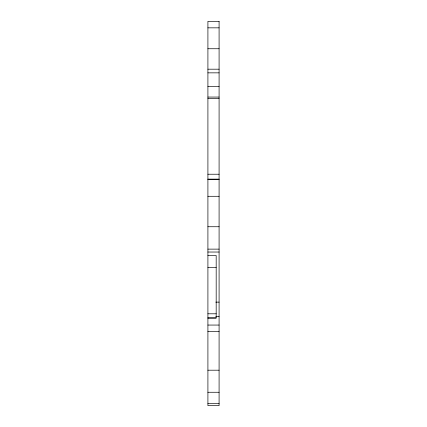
<?xml version="1.0" encoding="UTF-8"?>
<svg xmlns="http://www.w3.org/2000/svg" width="427" height="427" viewBox="0 0 427 427"><rect width="100%" height="100%" fill="white"/><g stroke="black" fill="none" stroke-linecap="round" stroke-linejoin="round"><path stroke-width="0.64" d="M207.912 27.84L219.088 27.84M207.912 48.742L219.088 48.742M207.912 69.19L219.088 69.19M207.912 72.852L219.088 72.852M207.912 86.467L219.088 86.467M207.912 97.062L219.088 97.062M207.912 98.504L219.088 98.504M207.912 174.227L219.088 174.227M207.912 179.121L219.088 179.121M207.912 179.34L219.088 179.34M207.912 196.292L219.088 196.292M207.912 226.737L219.088 226.737M207.912 249.128L219.088 249.128M207.912 252.031L219.088 252.031M207.912 255.49L216.179 255.49L216.179 318.035L207.912 318.035M207.912 267.403L216.179 267.403M215.8 302.129L219.088 302.129M207.912 313.792L216.179 313.792M215.8 316.482L219.088 316.482M207.912 317.95L216.179 317.95M207.912 325.059L219.088 325.059M207.912 331.539L219.088 331.539M207.912 370.198L219.088 370.198M207.912 392.264L219.088 392.264M207.912 403.686L219.088 403.686M219.088 21.35L207.912 21.35L207.912 405.65L219.088 405.65L219.088 21.35"/></g></svg>
